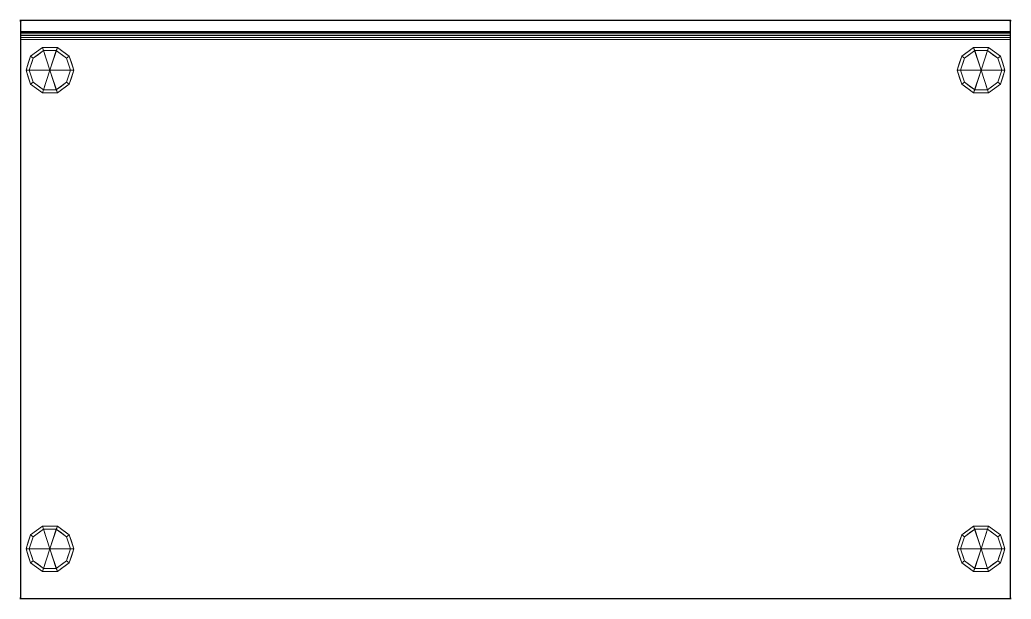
# Model space of a CAD drawing. Header units: millimetres. Extents: x -1 to 1201, y -701 to 1.
import ezdxf

# ---------------------------------------------------------------- set-up
doc = ezdxf.new("R2010")
doc.units = ezdxf.units.MM
doc.header["$PDMODE"] = 34
for name, color, linetype in [('IQ_200_2D', 1, 'Continuous'), ('IQ_200_3D', 1, 'Continuous'), ('IQ_204_2D', 7, 'Continuous'), ('IQ_INS_3D', 3, 'Continuous')]:
    doc.layers.add(name, color=color, linetype=linetype)

msp = doc.modelspace()

# ---------------------------------------------------------------- linework, layer by layer
at = {"layer": 'IQ_200_2D'}
for p, q in [((1200, -700), (1200, 0)), ((1200, 0), (0, 0)), ((0, 0), (0, -700)), ((0, -700), (1200, -700))]:
    msp.add_line(p, q, dxfattribs=at)
at = {"layer": 'IQ_204_2D', "ltscale": 10}
msp.add_line((0, -13), (1200, -13), dxfattribs=at)
at = {"layer": 'IQ_INS_3D'}
for p in [(0, 0), (1200, 0), (0, -700), (1200, -700)]:
    msp.add_point(p, dxfattribs=at)

# ---------------------------------------------------------------- meshes
at = {"layer": 'IQ_200_3D', "lineweight": 18}
mesh = msp.add_polyface(dxfattribs=at)
corners = [(0, -23, 900), (0, -20.4, 900.3), (0, -18, 901.3), (0, -15.9, 902.9), (0, -14.3, 905), (0, -13.3, 907.4), (0, -13, 910), (0, -13, 1000), (0, 0, 1000), (0, 0, 850), (0, -700, 850), (0, -700, 900)]
mesh.append_faces([[corners[k] for k in face] for face in [(1, 9, 0), (4, 9, 3)]], dxfattribs={"vtx0": -1, "vtx1": -1})
mesh.append_faces([[corners[k] for k in face] for face in [(9, 5, 6)]], dxfattribs={"vtx0": -1, "vtx2": -1})
mesh.append_faces([[corners[k] for k in face] for face in [(2, 3, 9), (1, 2, 9), (4, 5, 9)]], dxfattribs={"vtx1": -1, "vtx2": -1})
mesh.append_faces([[corners[k] for k in face] for face in [(10, 11, 0, 9)]], dxfattribs={"vtx2": -1})
mesh.append_faces([[corners[k] for k in face] for face in [(6, 7, 8, 9)]], dxfattribs={"vtx3": -1})
mesh = msp.add_polyface(dxfattribs=at)
corners = [(1200, -700, 850), (0, -700, 850), (0, 0, 850), (1200, 0, 850)]
mesh.append_faces([[corners[k] for k in face] for face in [(0, 1, 2, 3)]])
mesh = msp.add_polyface(dxfattribs=at)
corners = [(1200, 0, 850), (0, 0, 850), (0, 0, 1000), (1200, 0, 1000)]
mesh.append_faces([[corners[k] for k in face] for face in [(0, 1, 2, 3)]])
mesh = msp.add_polyface(dxfattribs=at)
corners = [(1200, 0, 1000), (0, 0, 1000), (0, -13, 1000), (1200, -13, 1000)]
mesh.append_faces([[corners[k] for k in face] for face in [(0, 1, 2, 3)]])
mesh = msp.add_polyface(dxfattribs=at)
corners = [(1200, -23, 900), (1200, -700, 900), (1200, -700, 850), (1200, 0, 850), (1200, 0, 1000), (1200, -13, 1000), (1200, -13, 910), (1200, -13.3, 907.4), (1200, -14.3, 905), (1200, -15.9, 902.9), (1200, -18, 901.3), (1200, -20.4, 900.3)]
mesh.append_faces([[corners[k] for k in face] for face in [(7, 3, 6)]], dxfattribs={"vtx0": -1, "vtx1": -1})
mesh.append_faces([[corners[k] for k in face] for face in [(3, 7, 8), (3, 8, 9)]], dxfattribs={"vtx0": -1, "vtx2": -1})
mesh.append_faces([[corners[k] for k in face] for face in [(10, 11, 3), (9, 10, 3), (11, 0, 3)]], dxfattribs={"vtx1": -1, "vtx2": -1})
mesh.append_faces([[corners[k] for k in face] for face in [(4, 5, 6, 3)]], dxfattribs={"vtx2": -1})
mesh.append_faces([[corners[k] for k in face] for face in [(0, 1, 2, 3)]], dxfattribs={"vtx3": -1})
mesh = msp.add_polyface(dxfattribs=at)
corners = [(1200, -13, 1000), (0, -13, 1000), (0, -13, 910), (1200, -13, 910)]
mesh.append_faces([[corners[k] for k in face] for face in [(0, 1, 2, 3)]])
mesh = msp.add_polyface(dxfattribs=at)
corners = [(1200, -23, 900), (1200, -20.4, 900.3), (1200, -18, 901.3), (1200, -15.9, 902.9), (1200, -14.3, 905), (1200, -13.3, 907.4), (1200, -13, 910), (0, -13, 910), (0, -13.3, 907.4), (0, -14.3, 905), (0, -15.9, 902.9), (0, -18, 901.3), (0, -20.4, 900.3), (0, -23, 900)]
mesh.append_faces([[corners[k] for k in face] for face in [(8, 5, 6, 7)]], dxfattribs={"vtx0": -1})
mesh.append_faces([[corners[k] for k in face] for face in [(9, 4, 5, 8), (4, 9, 10, 3), (12, 1, 2, 11), (3, 10, 11, 2)]], dxfattribs={"vtx0": -1, "vtx2": -1})
mesh.append_faces([[corners[k] for k in face] for face in [(13, 0, 1, 12)]], dxfattribs={"vtx2": -1})
mesh = msp.add_polyface(dxfattribs=at)
corners = [(1200, -23, 900), (0, -23, 900), (0, -700, 900), (1200, -700, 900)]
mesh.append_faces([[corners[k] for k in face] for face in [(0, 1, 2, 3)]])
mesh = msp.add_polyface(dxfattribs=at)
corners = [(35.5, -60, 850), (64.5, -60, 850), (59, -43, 850), (44.5, -32.4, 850), (26.5, -32.4, 850), (12, -43, 850), (6.5, -60, 850)]
mesh.append_faces([[corners[k] for k in face] for face in [(0, 4, 5, 6)]], dxfattribs={"vtx0": -1})
mesh.append_faces([[corners[k] for k in face] for face in [(0, 3, 4)]], dxfattribs={"vtx0": -1, "vtx2": -1})
mesh.append_faces([[corners[k] for k in face] for face in [(0, 1, 2, 3)]], dxfattribs={"vtx3": -1})
mesh = msp.add_polyface(dxfattribs=at)
corners = [(6.5, -60, 850), (12, -43, 850), (26.5, -32.4, 850), (44.5, -32.4, 850), (59, -43, 850), (64.5, -60, 850), (64.5, -60, 75), (59, -43, 75), (44.5, -32.4, 75), (26.5, -32.4, 75), (12, -43, 75), (6.5, -60, 75), (61.5, -50.8, 850), (61.7, -51.5, 75), (51.7, -37.7, 850), (51.7, -37.7, 75), (35.5, -32.4, 850), (35.5, -32.4, 75), (19.3, -37.7, 850), (19.3, -37.7, 75), (9.5, -50.8, 850), (9.3, -51.5, 75)]
mesh.append_faces([[corners[k] for k in face] for face in [(13, 5, 6), (0, 21, 11)]], dxfattribs={"vtx0": -1})
mesh.append_faces([[corners[k] for k in face] for face in [(7, 12, 13), (5, 13, 12)]], dxfattribs={"vtx0": -1, "vtx1": -1})
mesh.append_faces([[corners[k] for k in face] for face in [(20, 10, 21), (14, 15, 8, 3), (4, 7, 15, 14), (7, 4, 12), (16, 17, 9, 2), (18, 19, 10, 1), (19, 18, 2, 9), (17, 16, 3, 8)]], dxfattribs={"vtx0": -1, "vtx2": -1})
mesh.append_faces([[corners[k] for k in face] for face in [(20, 1, 10), (0, 20, 21)]], dxfattribs={"vtx1": -1, "vtx2": -1})
mesh = msp.add_polyface(dxfattribs=at)
corners = [(6.5, -60, 75), (12, -43, 75), (26.5, -32.4, 75), (44.5, -32.4, 75), (59, -43, 75), (64.5, -60, 75), (60.5, -60, 75), (55.7, -45.3, 75), (43.2, -36.2, 75), (27.8, -36.2, 75), (15.3, -45.3, 75), (10.5, -60, 75)]
mesh.append_faces([[corners[k] for k in face] for face in [(10, 1, 2, 9)]], dxfattribs={"vtx0": -1, "vtx2": -1})
mesh.append_faces([[corners[k] for k in face] for face in [(6, 7, 4, 5)]], dxfattribs={"vtx1": -1})
mesh.append_faces([[corners[k] for k in face] for face in [(8, 9, 2, 3), (7, 8, 3, 4)]], dxfattribs={"vtx1": -1, "vtx3": -1})
mesh.append_faces([[corners[k] for k in face] for face in [(11, 0, 1, 10)]], dxfattribs={"vtx2": -1})
mesh = msp.add_polyface(dxfattribs=at)
corners = [(1164.5, -60, 850), (1193.5, -60, 850), (1188, -43, 850), (1173.5, -32.4, 850), (1155.5, -32.4, 850), (1141, -43, 850), (1135.5, -60, 850)]
mesh.append_faces([[corners[k] for k in face] for face in [(0, 4, 5, 6)]], dxfattribs={"vtx0": -1})
mesh.append_faces([[corners[k] for k in face] for face in [(0, 3, 4)]], dxfattribs={"vtx0": -1, "vtx2": -1})
mesh.append_faces([[corners[k] for k in face] for face in [(0, 1, 2, 3)]], dxfattribs={"vtx3": -1})
mesh = msp.add_polyface(dxfattribs=at)
corners = [(1135.5, -60, 850), (1141, -43, 850), (1155.5, -32.4, 850), (1173.5, -32.4, 850), (1188, -43, 850), (1193.5, -60, 850), (1193.5, -60, 75), (1188, -43, 75), (1173.5, -32.4, 75), (1155.5, -32.4, 75), (1141, -43, 75), (1135.5, -60, 75), (1190.5, -50.8, 850), (1190.7, -51.5, 75), (1180.7, -37.7, 850), (1180.7, -37.7, 75), (1164.5, -32.4, 850), (1164.5, -32.4, 75), (1148.3, -37.7, 850), (1148.3, -37.7, 75), (1138.5, -50.8, 850), (1138.3, -51.5, 75)]
mesh.append_faces([[corners[k] for k in face] for face in [(13, 5, 6), (0, 21, 11)]], dxfattribs={"vtx0": -1})
mesh.append_faces([[corners[k] for k in face] for face in [(7, 12, 13), (5, 13, 12)]], dxfattribs={"vtx0": -1, "vtx1": -1})
mesh.append_faces([[corners[k] for k in face] for face in [(20, 10, 21), (14, 15, 8, 3), (4, 7, 15, 14), (7, 4, 12), (16, 17, 9, 2), (18, 19, 10, 1), (19, 18, 2, 9), (17, 16, 3, 8)]], dxfattribs={"vtx0": -1, "vtx2": -1})
mesh.append_faces([[corners[k] for k in face] for face in [(20, 1, 10), (0, 20, 21)]], dxfattribs={"vtx1": -1, "vtx2": -1})
mesh = msp.add_polyface(dxfattribs=at)
corners = [(1135.5, -60, 75), (1141, -43, 75), (1155.5, -32.4, 75), (1173.5, -32.4, 75), (1188, -43, 75), (1193.5, -60, 75), (1189.5, -60, 75), (1184.7, -45.3, 75), (1172.2, -36.2, 75), (1156.8, -36.2, 75), (1144.3, -45.3, 75), (1139.5, -60, 75)]
mesh.append_faces([[corners[k] for k in face] for face in [(10, 1, 2, 9)]], dxfattribs={"vtx0": -1, "vtx2": -1})
mesh.append_faces([[corners[k] for k in face] for face in [(6, 7, 4, 5)]], dxfattribs={"vtx1": -1})
mesh.append_faces([[corners[k] for k in face] for face in [(8, 9, 2, 3), (7, 8, 3, 4)]], dxfattribs={"vtx1": -1, "vtx3": -1})
mesh.append_faces([[corners[k] for k in face] for face in [(11, 0, 1, 10)]], dxfattribs={"vtx2": -1})
mesh = msp.add_polyface(dxfattribs=at)
corners = [(10.5, -60, 75), (15.3, -45.3, 75), (27.8, -36.2, 75), (43.2, -36.2, 75), (55.7, -45.3, 75), (60.5, -60, 75), (60.5, -60, 0), (55.7, -45.3, 0), (43.2, -36.2, 0), (27.8, -36.2, 0), (15.3, -45.3, 0), (10.5, -60, 0), (49.5, -40.8, 75), (49.5, -40.8, 0), (58.1, -52.7, 75), (58.1, -52.7, 0), (35.5, -36.2, 75), (35.5, -36.2, 0), (21.5, -40.8, 0), (21.5, -40.8, 75), (13.6, -50.5, 0), (12.9, -52.7, 75), (12, -55.2, 0)]
mesh.append_faces([[corners[k] for k in face] for face in [(15, 14, 5, 6)]], dxfattribs={"vtx0": -1})
mesh.append_faces([[corners[k] for k in face] for face in [(1, 20, 21), (21, 22, 0), (20, 1, 10)]], dxfattribs={"vtx0": -1, "vtx1": -1})
mesh.append_faces([[corners[k] for k in face] for face in [(14, 15, 7, 4), (21, 20, 22)]], dxfattribs={"vtx0": -1, "vtx2": -1})
mesh.append_faces([[corners[k] for k in face] for face in [(3, 12, 13, 8), (7, 13, 12, 4), (18, 10, 1, 19), (17, 9, 2, 16), (9, 18, 19, 2), (16, 3, 8, 17)]], dxfattribs={"vtx1": -1, "vtx3": -1})
mesh.append_faces([[corners[k] for k in face] for face in [(22, 11, 0)]], dxfattribs={"vtx2": -1})
mesh = msp.add_polyface(dxfattribs=at)
corners = [(10.5, -60, 0), (15.3, -45.3, 0), (27.8, -36.2, 0), (43.2, -36.2, 0), (55.7, -45.3, 0), (60.5, -60, 0), (35.5, -60, 0)]
mesh.append_faces([[corners[k] for k in face] for face in [(1, 2, 6, 0)]], dxfattribs={"vtx1": -1})
mesh.append_faces([[corners[k] for k in face] for face in [(2, 3, 6)]], dxfattribs={"vtx1": -1, "vtx2": -1})
mesh.append_faces([[corners[k] for k in face] for face in [(4, 5, 6, 3)]], dxfattribs={"vtx2": -1})
mesh = msp.add_polyface(dxfattribs=at)
corners = [(1139.5, -60, 75), (1144.3, -45.3, 75), (1156.8, -36.2, 75), (1172.2, -36.2, 75), (1184.7, -45.3, 75), (1189.5, -60, 75), (1189.5, -60, 0), (1184.7, -45.3, 0), (1172.2, -36.2, 0), (1156.8, -36.2, 0), (1144.3, -45.3, 0), (1139.5, -60, 0), (1178.5, -40.8, 75), (1178.5, -40.8, 0), (1187.1, -52.7, 75), (1187.1, -52.7, 0), (1164.5, -36.2, 75), (1164.5, -36.2, 0), (1150.5, -40.8, 0), (1150.5, -40.8, 75), (1142.6, -50.5, 0), (1141.9, -52.7, 75), (1141, -55.2, 0)]
mesh.append_faces([[corners[k] for k in face] for face in [(15, 14, 5, 6)]], dxfattribs={"vtx0": -1})
mesh.append_faces([[corners[k] for k in face] for face in [(1, 20, 21), (21, 22, 0), (20, 1, 10)]], dxfattribs={"vtx0": -1, "vtx1": -1})
mesh.append_faces([[corners[k] for k in face] for face in [(14, 15, 7, 4), (21, 20, 22)]], dxfattribs={"vtx0": -1, "vtx2": -1})
mesh.append_faces([[corners[k] for k in face] for face in [(3, 12, 13, 8), (7, 13, 12, 4), (18, 10, 1, 19), (17, 9, 2, 16), (9, 18, 19, 2), (16, 3, 8, 17)]], dxfattribs={"vtx1": -1, "vtx3": -1})
mesh.append_faces([[corners[k] for k in face] for face in [(22, 11, 0)]], dxfattribs={"vtx2": -1})
mesh = msp.add_polyface(dxfattribs=at)
corners = [(1139.5, -60, 0), (1144.3, -45.3, 0), (1156.8, -36.2, 0), (1172.2, -36.2, 0), (1184.7, -45.3, 0), (1189.5, -60, 0), (1164.5, -60, 0)]
mesh.append_faces([[corners[k] for k in face] for face in [(1, 2, 6, 0)]], dxfattribs={"vtx1": -1})
mesh.append_faces([[corners[k] for k in face] for face in [(2, 3, 6)]], dxfattribs={"vtx1": -1, "vtx2": -1})
mesh.append_faces([[corners[k] for k in face] for face in [(4, 5, 6, 3)]], dxfattribs={"vtx2": -1})
mesh = msp.add_polyface(dxfattribs=at)
corners = [(35.5, -60, 850), (6.5, -60, 850), (12, -77, 850), (26.5, -87.6, 850), (44.5, -87.6, 850), (59, -77, 850), (64.5, -60, 850)]
mesh.append_faces([[corners[k] for k in face] for face in [(0, 4, 5, 6)]], dxfattribs={"vtx0": -1})
mesh.append_faces([[corners[k] for k in face] for face in [(4, 0, 3)]], dxfattribs={"vtx0": -1, "vtx1": -1})
mesh.append_faces([[corners[k] for k in face] for face in [(0, 1, 2, 3)]], dxfattribs={"vtx3": -1})
mesh = msp.add_polyface(dxfattribs=at)
corners = [(64.5, -60, 850), (59, -77, 850), (44.5, -87.6, 850), (26.5, -87.6, 850), (12, -77, 850), (6.5, -60, 850), (6.5, -60, 75), (12, -77, 75), (26.5, -87.6, 75), (44.5, -87.6, 75), (59, -77, 75), (64.5, -60, 75), (9.5, -69.2, 75), (9.3, -68.5, 850), (19.3, -82.3, 850), (19.3, -82.3, 75), (35.5, -87.6, 850), (35.5, -87.6, 75), (51.7, -82.3, 850), (51.7, -82.3, 75), (61.5, -69.2, 850), (61.7, -68.5, 75)]
mesh.append_faces([[corners[k] for k in face] for face in [(6, 13, 5)]], dxfattribs={"vtx0": -1})
mesh.append_faces([[corners[k] for k in face] for face in [(7, 4, 12), (1, 10, 20)]], dxfattribs={"vtx0": -1, "vtx1": -1})
mesh.append_faces([[corners[k] for k in face] for face in [(14, 15, 8, 3), (4, 7, 15, 14), (12, 4, 13), (10, 1, 18, 19), (20, 10, 21), (2, 9, 19, 18), (9, 2, 16)]], dxfattribs={"vtx0": -1, "vtx2": -1})
mesh.append_faces([[corners[k] for k in face] for face in [(6, 12, 13), (0, 20, 21), (8, 17, 3)]], dxfattribs={"vtx1": -1, "vtx2": -1})
mesh.append_faces([[corners[k] for k in face] for face in [(17, 9, 16, 3)]], dxfattribs={"vtx1": -1, "vtx3": -1})
mesh.append_faces([[corners[k] for k in face] for face in [(21, 11, 0)]], dxfattribs={"vtx2": -1})
mesh = msp.add_polyface(dxfattribs=at)
corners = [(64.5, -60, 75), (59, -77, 75), (44.5, -87.6, 75), (26.5, -87.6, 75), (12, -77, 75), (6.5, -60, 75), (10.5, -60, 75), (15.3, -74.7, 75), (27.8, -83.8, 75), (43.2, -83.8, 75), (55.7, -74.7, 75), (60.5, -60, 75)]
mesh.append_faces([[corners[k] for k in face] for face in [(1, 10, 11, 0)]], dxfattribs={"vtx0": -1})
mesh.append_faces([[corners[k] for k in face] for face in [(3, 8, 9, 2), (2, 9, 10, 1)]], dxfattribs={"vtx0": -1, "vtx2": -1})
mesh.append_faces([[corners[k] for k in face] for face in [(3, 4, 7, 8)]], dxfattribs={"vtx1": -1, "vtx3": -1})
mesh.append_faces([[corners[k] for k in face] for face in [(4, 5, 6, 7)]], dxfattribs={"vtx3": -1})
mesh = msp.add_polyface(dxfattribs=at)
corners = [(60.5, -60, 75), (55.7, -74.7, 75), (43.2, -83.8, 75), (27.8, -83.8, 75), (15.3, -74.7, 75), (10.5, -60, 75), (10.5, -60, 0), (15.3, -74.7, 0), (27.8, -83.8, 0), (43.2, -83.8, 0), (55.7, -74.7, 0), (60.5, -60, 0), (13.6, -69.5, 75), (12.9, -67.3, 0), (21.5, -79.2, 0), (21.5, -79.2, 75), (35.5, -83.8, 75), (35.5, -83.8, 0), (49.5, -79.2, 0), (49.5, -79.2, 75), (57.4, -69.5, 0), (58.1, -67.3, 75), (12, -64.8, 75), (59, -64.8, 0)]
mesh.append_faces([[corners[k] for k in face] for face in [(7, 12, 13), (21, 23, 0), (1, 20, 21), (20, 1, 10)]], dxfattribs={"vtx0": -1, "vtx1": -1})
mesh.append_faces([[corners[k] for k in face] for face in [(13, 12, 22), (7, 4, 12), (21, 20, 23)]], dxfattribs={"vtx0": -1, "vtx2": -1})
mesh.append_faces([[corners[k] for k in face] for face in [(6, 13, 22)]], dxfattribs={"vtx1": -1, "vtx2": -1})
mesh.append_faces([[corners[k] for k in face] for face in [(15, 4, 7, 14), (3, 15, 14, 8), (17, 9, 2, 16), (19, 2, 9, 18), (18, 10, 1, 19), (16, 3, 8, 17)]], dxfattribs={"vtx1": -1, "vtx3": -1})
mesh.append_faces([[corners[k] for k in face] for face in [(22, 5, 6), (23, 11, 0)]], dxfattribs={"vtx2": -1})
mesh = msp.add_polyface(dxfattribs=at)
corners = [(60.5, -60, 0), (55.7, -74.7, 0), (43.2, -83.8, 0), (27.8, -83.8, 0), (15.3, -74.7, 0), (10.5, -60, 0), (35.5, -60, 0)]
mesh.append_faces([[corners[k] for k in face] for face in [(3, 6, 2)]], dxfattribs={"vtx0": -1, "vtx1": -1})
mesh.append_faces([[corners[k] for k in face] for face in [(1, 2, 6, 0)]], dxfattribs={"vtx1": -1})
mesh.append_faces([[corners[k] for k in face] for face in [(4, 5, 6, 3)]], dxfattribs={"vtx2": -1})
mesh = msp.add_polyface(dxfattribs=at)
corners = [(1164.5, -60, 850), (1135.5, -60, 850), (1141, -77, 850), (1155.5, -87.6, 850), (1173.5, -87.6, 850), (1188, -77, 850), (1193.5, -60, 850)]
mesh.append_faces([[corners[k] for k in face] for face in [(0, 4, 5, 6)]], dxfattribs={"vtx0": -1})
mesh.append_faces([[corners[k] for k in face] for face in [(4, 0, 3)]], dxfattribs={"vtx0": -1, "vtx1": -1})
mesh.append_faces([[corners[k] for k in face] for face in [(0, 1, 2, 3)]], dxfattribs={"vtx3": -1})
mesh = msp.add_polyface(dxfattribs=at)
corners = [(1193.5, -60, 850), (1188, -77, 850), (1173.5, -87.6, 850), (1155.5, -87.6, 850), (1141, -77, 850), (1135.5, -60, 850), (1135.5, -60, 75), (1141, -77, 75), (1155.5, -87.6, 75), (1173.5, -87.6, 75), (1188, -77, 75), (1193.5, -60, 75), (1138.5, -69.2, 75), (1138.3, -68.5, 850), (1148.3, -82.3, 850), (1148.3, -82.3, 75), (1164.5, -87.6, 850), (1164.5, -87.6, 75), (1180.7, -82.3, 850), (1180.7, -82.3, 75), (1190.5, -69.2, 850), (1190.7, -68.5, 75)]
mesh.append_faces([[corners[k] for k in face] for face in [(6, 13, 5)]], dxfattribs={"vtx0": -1})
mesh.append_faces([[corners[k] for k in face] for face in [(7, 4, 12), (1, 10, 20)]], dxfattribs={"vtx0": -1, "vtx1": -1})
mesh.append_faces([[corners[k] for k in face] for face in [(14, 15, 8, 3), (4, 7, 15, 14), (12, 4, 13), (10, 1, 18, 19), (20, 10, 21), (2, 9, 19, 18), (9, 2, 16)]], dxfattribs={"vtx0": -1, "vtx2": -1})
mesh.append_faces([[corners[k] for k in face] for face in [(6, 12, 13), (0, 20, 21), (8, 17, 3)]], dxfattribs={"vtx1": -1, "vtx2": -1})
mesh.append_faces([[corners[k] for k in face] for face in [(17, 9, 16, 3)]], dxfattribs={"vtx1": -1, "vtx3": -1})
mesh.append_faces([[corners[k] for k in face] for face in [(21, 11, 0)]], dxfattribs={"vtx2": -1})
mesh = msp.add_polyface(dxfattribs=at)
corners = [(1193.5, -60, 75), (1188, -77, 75), (1173.5, -87.6, 75), (1155.5, -87.6, 75), (1141, -77, 75), (1135.5, -60, 75), (1139.5, -60, 75), (1144.3, -74.7, 75), (1156.8, -83.8, 75), (1172.2, -83.8, 75), (1184.7, -74.7, 75), (1189.5, -60, 75)]
mesh.append_faces([[corners[k] for k in face] for face in [(1, 10, 11, 0)]], dxfattribs={"vtx0": -1})
mesh.append_faces([[corners[k] for k in face] for face in [(3, 8, 9, 2), (2, 9, 10, 1)]], dxfattribs={"vtx0": -1, "vtx2": -1})
mesh.append_faces([[corners[k] for k in face] for face in [(3, 4, 7, 8)]], dxfattribs={"vtx1": -1, "vtx3": -1})
mesh.append_faces([[corners[k] for k in face] for face in [(4, 5, 6, 7)]], dxfattribs={"vtx3": -1})
mesh = msp.add_polyface(dxfattribs=at)
corners = [(1189.5, -60, 75), (1184.7, -74.7, 75), (1172.2, -83.8, 75), (1156.8, -83.8, 75), (1144.3, -74.7, 75), (1139.5, -60, 75), (1139.5, -60, 0), (1144.3, -74.7, 0), (1156.8, -83.8, 0), (1172.2, -83.8, 0), (1184.7, -74.7, 0), (1189.5, -60, 0), (1142.6, -69.5, 75), (1141.9, -67.3, 0), (1150.5, -79.2, 0), (1150.5, -79.2, 75), (1164.5, -83.8, 75), (1164.5, -83.8, 0), (1178.5, -79.2, 0), (1178.5, -79.2, 75), (1186.4, -69.5, 0), (1187.1, -67.3, 75), (1141, -64.8, 75), (1188, -64.8, 0)]
mesh.append_faces([[corners[k] for k in face] for face in [(7, 12, 13), (21, 23, 0), (1, 20, 21), (20, 1, 10)]], dxfattribs={"vtx0": -1, "vtx1": -1})
mesh.append_faces([[corners[k] for k in face] for face in [(13, 12, 22), (7, 4, 12), (21, 20, 23)]], dxfattribs={"vtx0": -1, "vtx2": -1})
mesh.append_faces([[corners[k] for k in face] for face in [(6, 13, 22)]], dxfattribs={"vtx1": -1, "vtx2": -1})
mesh.append_faces([[corners[k] for k in face] for face in [(15, 4, 7, 14), (3, 15, 14, 8), (17, 9, 2, 16), (19, 2, 9, 18), (18, 10, 1, 19), (16, 3, 8, 17)]], dxfattribs={"vtx1": -1, "vtx3": -1})
mesh.append_faces([[corners[k] for k in face] for face in [(22, 5, 6), (23, 11, 0)]], dxfattribs={"vtx2": -1})
mesh = msp.add_polyface(dxfattribs=at)
corners = [(1189.5, -60, 0), (1184.7, -74.7, 0), (1172.2, -83.8, 0), (1156.8, -83.8, 0), (1144.3, -74.7, 0), (1139.5, -60, 0), (1164.5, -60, 0)]
mesh.append_faces([[corners[k] for k in face] for face in [(3, 6, 2)]], dxfattribs={"vtx0": -1, "vtx1": -1})
mesh.append_faces([[corners[k] for k in face] for face in [(1, 2, 6, 0)]], dxfattribs={"vtx1": -1})
mesh.append_faces([[corners[k] for k in face] for face in [(4, 5, 6, 3)]], dxfattribs={"vtx2": -1})
mesh = msp.add_polyface(dxfattribs=at)
corners = [(35.5, -640, 850), (64.5, -640, 850), (59, -623, 850), (44.5, -612.4, 850), (26.5, -612.4, 850), (12, -623, 850), (6.5, -640, 850)]
mesh.append_faces([[corners[k] for k in face] for face in [(0, 4, 5, 6)]], dxfattribs={"vtx0": -1})
mesh.append_faces([[corners[k] for k in face] for face in [(0, 3, 4)]], dxfattribs={"vtx0": -1, "vtx2": -1})
mesh.append_faces([[corners[k] for k in face] for face in [(0, 1, 2, 3)]], dxfattribs={"vtx3": -1})
mesh = msp.add_polyface(dxfattribs=at)
corners = [(6.5, -640, 850), (12, -623, 850), (26.5, -612.4, 850), (44.5, -612.4, 850), (59, -623, 850), (64.5, -640, 850), (64.5, -640, 75), (59, -623, 75), (44.5, -612.4, 75), (26.5, -612.4, 75), (12, -623, 75), (6.5, -640, 75), (61.5, -630.8, 850), (61.7, -631.5, 75), (51.7, -617.7, 850), (51.7, -617.7, 75), (35.5, -612.4, 850), (35.5, -612.4, 75), (19.3, -617.7, 850), (19.3, -617.7, 75), (9.5, -630.8, 850), (9.3, -631.5, 75)]
mesh.append_faces([[corners[k] for k in face] for face in [(13, 5, 6), (0, 21, 11)]], dxfattribs={"vtx0": -1})
mesh.append_faces([[corners[k] for k in face] for face in [(7, 12, 13), (5, 13, 12)]], dxfattribs={"vtx0": -1, "vtx1": -1})
mesh.append_faces([[corners[k] for k in face] for face in [(20, 10, 21), (14, 15, 8, 3), (4, 7, 15, 14), (7, 4, 12), (16, 17, 9, 2), (18, 19, 10, 1), (19, 18, 2, 9), (17, 16, 3, 8)]], dxfattribs={"vtx0": -1, "vtx2": -1})
mesh.append_faces([[corners[k] for k in face] for face in [(20, 1, 10), (0, 20, 21)]], dxfattribs={"vtx1": -1, "vtx2": -1})
mesh = msp.add_polyface(dxfattribs=at)
corners = [(6.5, -640, 75), (12, -623, 75), (26.5, -612.4, 75), (44.5, -612.4, 75), (59, -623, 75), (64.5, -640, 75), (60.5, -640, 75), (55.7, -625.3, 75), (43.2, -616.2, 75), (27.8, -616.2, 75), (15.3, -625.3, 75), (10.5, -640, 75)]
mesh.append_faces([[corners[k] for k in face] for face in [(10, 1, 2, 9)]], dxfattribs={"vtx0": -1, "vtx2": -1})
mesh.append_faces([[corners[k] for k in face] for face in [(6, 7, 4, 5)]], dxfattribs={"vtx1": -1})
mesh.append_faces([[corners[k] for k in face] for face in [(8, 9, 2, 3), (7, 8, 3, 4)]], dxfattribs={"vtx1": -1, "vtx3": -1})
mesh.append_faces([[corners[k] for k in face] for face in [(11, 0, 1, 10)]], dxfattribs={"vtx2": -1})
mesh = msp.add_polyface(dxfattribs=at)
corners = [(1164.5, -640, 850), (1193.5, -640, 850), (1188, -623, 850), (1173.5, -612.4, 850), (1155.5, -612.4, 850), (1141, -623, 850), (1135.5, -640, 850)]
mesh.append_faces([[corners[k] for k in face] for face in [(0, 4, 5, 6)]], dxfattribs={"vtx0": -1})
mesh.append_faces([[corners[k] for k in face] for face in [(0, 3, 4)]], dxfattribs={"vtx0": -1, "vtx2": -1})
mesh.append_faces([[corners[k] for k in face] for face in [(0, 1, 2, 3)]], dxfattribs={"vtx3": -1})
mesh = msp.add_polyface(dxfattribs=at)
corners = [(1135.5, -640, 850), (1141, -623, 850), (1155.5, -612.4, 850), (1173.5, -612.4, 850), (1188, -623, 850), (1193.5, -640, 850), (1193.5, -640, 75), (1188, -623, 75), (1173.5, -612.4, 75), (1155.5, -612.4, 75), (1141, -623, 75), (1135.5, -640, 75), (1190.5, -630.8, 850), (1190.7, -631.5, 75), (1180.7, -617.7, 850), (1180.7, -617.7, 75), (1164.5, -612.4, 850), (1164.5, -612.4, 75), (1148.3, -617.7, 850), (1148.3, -617.7, 75), (1138.5, -630.8, 850), (1138.3, -631.5, 75)]
mesh.append_faces([[corners[k] for k in face] for face in [(13, 5, 6), (0, 21, 11)]], dxfattribs={"vtx0": -1})
mesh.append_faces([[corners[k] for k in face] for face in [(7, 12, 13), (5, 13, 12)]], dxfattribs={"vtx0": -1, "vtx1": -1})
mesh.append_faces([[corners[k] for k in face] for face in [(20, 10, 21), (14, 15, 8, 3), (4, 7, 15, 14), (7, 4, 12), (16, 17, 9, 2), (18, 19, 10, 1), (19, 18, 2, 9), (17, 16, 3, 8)]], dxfattribs={"vtx0": -1, "vtx2": -1})
mesh.append_faces([[corners[k] for k in face] for face in [(20, 1, 10), (0, 20, 21)]], dxfattribs={"vtx1": -1, "vtx2": -1})
mesh = msp.add_polyface(dxfattribs=at)
corners = [(1135.5, -640, 75), (1141, -623, 75), (1155.5, -612.4, 75), (1173.5, -612.4, 75), (1188, -623, 75), (1193.5, -640, 75), (1189.5, -640, 75), (1184.7, -625.3, 75), (1172.2, -616.2, 75), (1156.8, -616.2, 75), (1144.3, -625.3, 75), (1139.5, -640, 75)]
mesh.append_faces([[corners[k] for k in face] for face in [(10, 1, 2, 9)]], dxfattribs={"vtx0": -1, "vtx2": -1})
mesh.append_faces([[corners[k] for k in face] for face in [(6, 7, 4, 5)]], dxfattribs={"vtx1": -1})
mesh.append_faces([[corners[k] for k in face] for face in [(8, 9, 2, 3), (7, 8, 3, 4)]], dxfattribs={"vtx1": -1, "vtx3": -1})
mesh.append_faces([[corners[k] for k in face] for face in [(11, 0, 1, 10)]], dxfattribs={"vtx2": -1})
mesh = msp.add_polyface(dxfattribs=at)
corners = [(10.5, -640, 75), (15.3, -625.3, 75), (27.8, -616.2, 75), (43.2, -616.2, 75), (55.7, -625.3, 75), (60.5, -640, 75), (60.5, -640, 0), (55.7, -625.3, 0), (43.2, -616.2, 0), (27.8, -616.2, 0), (15.3, -625.3, 0), (10.5, -640, 0), (49.5, -620.8, 75), (49.5, -620.8, 0), (58.1, -632.7, 75), (58.1, -632.7, 0), (35.5, -616.2, 75), (35.5, -616.2, 0), (21.5, -620.8, 0), (21.5, -620.8, 75), (13.6, -630.5, 0), (12.9, -632.7, 75), (12, -635.2, 0)]
mesh.append_faces([[corners[k] for k in face] for face in [(15, 14, 5, 6)]], dxfattribs={"vtx0": -1})
mesh.append_faces([[corners[k] for k in face] for face in [(1, 20, 21), (21, 22, 0), (20, 1, 10)]], dxfattribs={"vtx0": -1, "vtx1": -1})
mesh.append_faces([[corners[k] for k in face] for face in [(14, 15, 7, 4), (21, 20, 22)]], dxfattribs={"vtx0": -1, "vtx2": -1})
mesh.append_faces([[corners[k] for k in face] for face in [(3, 12, 13, 8), (7, 13, 12, 4), (18, 10, 1, 19), (17, 9, 2, 16), (9, 18, 19, 2), (16, 3, 8, 17)]], dxfattribs={"vtx1": -1, "vtx3": -1})
mesh.append_faces([[corners[k] for k in face] for face in [(22, 11, 0)]], dxfattribs={"vtx2": -1})
mesh = msp.add_polyface(dxfattribs=at)
corners = [(10.5, -640, 0), (15.3, -625.3, 0), (27.8, -616.2, 0), (43.2, -616.2, 0), (55.7, -625.3, 0), (60.5, -640, 0), (35.5, -640, 0)]
mesh.append_faces([[corners[k] for k in face] for face in [(1, 2, 6, 0)]], dxfattribs={"vtx1": -1})
mesh.append_faces([[corners[k] for k in face] for face in [(2, 3, 6)]], dxfattribs={"vtx1": -1, "vtx2": -1})
mesh.append_faces([[corners[k] for k in face] for face in [(4, 5, 6, 3)]], dxfattribs={"vtx2": -1})
mesh = msp.add_polyface(dxfattribs=at)
corners = [(1139.5, -640, 75), (1144.3, -625.3, 75), (1156.8, -616.2, 75), (1172.2, -616.2, 75), (1184.7, -625.3, 75), (1189.5, -640, 75), (1189.5, -640, 0), (1184.7, -625.3, 0), (1172.2, -616.2, 0), (1156.8, -616.2, 0), (1144.3, -625.3, 0), (1139.5, -640, 0), (1178.5, -620.8, 75), (1178.5, -620.8, 0), (1187.1, -632.7, 75), (1187.1, -632.7, 0), (1164.5, -616.2, 75), (1164.5, -616.2, 0), (1150.5, -620.8, 0), (1150.5, -620.8, 75), (1142.6, -630.5, 0), (1141.9, -632.7, 75), (1141, -635.2, 0)]
mesh.append_faces([[corners[k] for k in face] for face in [(15, 14, 5, 6)]], dxfattribs={"vtx0": -1})
mesh.append_faces([[corners[k] for k in face] for face in [(1, 20, 21), (21, 22, 0), (20, 1, 10)]], dxfattribs={"vtx0": -1, "vtx1": -1})
mesh.append_faces([[corners[k] for k in face] for face in [(14, 15, 7, 4), (21, 20, 22)]], dxfattribs={"vtx0": -1, "vtx2": -1})
mesh.append_faces([[corners[k] for k in face] for face in [(3, 12, 13, 8), (7, 13, 12, 4), (18, 10, 1, 19), (17, 9, 2, 16), (9, 18, 19, 2), (16, 3, 8, 17)]], dxfattribs={"vtx1": -1, "vtx3": -1})
mesh.append_faces([[corners[k] for k in face] for face in [(22, 11, 0)]], dxfattribs={"vtx2": -1})
mesh = msp.add_polyface(dxfattribs=at)
corners = [(1139.5, -640, 0), (1144.3, -625.3, 0), (1156.8, -616.2, 0), (1172.2, -616.2, 0), (1184.7, -625.3, 0), (1189.5, -640, 0), (1164.5, -640, 0)]
mesh.append_faces([[corners[k] for k in face] for face in [(1, 2, 6, 0)]], dxfattribs={"vtx1": -1})
mesh.append_faces([[corners[k] for k in face] for face in [(2, 3, 6)]], dxfattribs={"vtx1": -1, "vtx2": -1})
mesh.append_faces([[corners[k] for k in face] for face in [(4, 5, 6, 3)]], dxfattribs={"vtx2": -1})
mesh = msp.add_polyface(dxfattribs=at)
corners = [(35.5, -640, 850), (6.5, -640, 850), (12, -657, 850), (26.5, -667.6, 850), (44.5, -667.6, 850), (59, -657, 850), (64.5, -640, 850)]
mesh.append_faces([[corners[k] for k in face] for face in [(0, 4, 5, 6)]], dxfattribs={"vtx0": -1})
mesh.append_faces([[corners[k] for k in face] for face in [(4, 0, 3)]], dxfattribs={"vtx0": -1, "vtx1": -1})
mesh.append_faces([[corners[k] for k in face] for face in [(0, 1, 2, 3)]], dxfattribs={"vtx3": -1})
mesh = msp.add_polyface(dxfattribs=at)
corners = [(64.5, -640, 850), (59, -657, 850), (44.5, -667.6, 850), (26.5, -667.6, 850), (12, -657, 850), (6.5, -640, 850), (6.5, -640, 75), (12, -657, 75), (26.5, -667.6, 75), (44.5, -667.6, 75), (59, -657, 75), (64.5, -640, 75), (9.5, -649.2, 75), (9.3, -648.5, 850), (19.3, -662.3, 850), (19.3, -662.3, 75), (35.5, -667.6, 850), (35.5, -667.6, 75), (51.7, -662.3, 850), (51.7, -662.3, 75), (61.5, -649.2, 850), (61.7, -648.5, 75)]
mesh.append_faces([[corners[k] for k in face] for face in [(6, 13, 5)]], dxfattribs={"vtx0": -1})
mesh.append_faces([[corners[k] for k in face] for face in [(7, 4, 12), (1, 10, 20)]], dxfattribs={"vtx0": -1, "vtx1": -1})
mesh.append_faces([[corners[k] for k in face] for face in [(14, 15, 8, 3), (4, 7, 15, 14), (12, 4, 13), (10, 1, 18, 19), (20, 10, 21), (2, 9, 19, 18), (9, 2, 16)]], dxfattribs={"vtx0": -1, "vtx2": -1})
mesh.append_faces([[corners[k] for k in face] for face in [(6, 12, 13), (0, 20, 21), (8, 17, 3)]], dxfattribs={"vtx1": -1, "vtx2": -1})
mesh.append_faces([[corners[k] for k in face] for face in [(17, 9, 16, 3)]], dxfattribs={"vtx1": -1, "vtx3": -1})
mesh.append_faces([[corners[k] for k in face] for face in [(21, 11, 0)]], dxfattribs={"vtx2": -1})
mesh = msp.add_polyface(dxfattribs=at)
corners = [(64.5, -640, 75), (59, -657, 75), (44.5, -667.6, 75), (26.5, -667.6, 75), (12, -657, 75), (6.5, -640, 75), (10.5, -640, 75), (15.3, -654.7, 75), (27.8, -663.8, 75), (43.2, -663.8, 75), (55.7, -654.7, 75), (60.5, -640, 75)]
mesh.append_faces([[corners[k] for k in face] for face in [(1, 10, 11, 0)]], dxfattribs={"vtx0": -1})
mesh.append_faces([[corners[k] for k in face] for face in [(3, 8, 9, 2), (2, 9, 10, 1)]], dxfattribs={"vtx0": -1, "vtx2": -1})
mesh.append_faces([[corners[k] for k in face] for face in [(3, 4, 7, 8)]], dxfattribs={"vtx1": -1, "vtx3": -1})
mesh.append_faces([[corners[k] for k in face] for face in [(4, 5, 6, 7)]], dxfattribs={"vtx3": -1})
mesh = msp.add_polyface(dxfattribs=at)
corners = [(60.5, -640, 75), (55.7, -654.7, 75), (43.2, -663.8, 75), (27.8, -663.8, 75), (15.3, -654.7, 75), (10.5, -640, 75), (10.5, -640, 0), (15.3, -654.7, 0), (27.8, -663.8, 0), (43.2, -663.8, 0), (55.7, -654.7, 0), (60.5, -640, 0), (13.6, -649.5, 75), (12.9, -647.3, 0), (21.5, -659.2, 0), (21.5, -659.2, 75), (35.5, -663.8, 75), (35.5, -663.8, 0), (49.5, -659.2, 0), (49.5, -659.2, 75), (57.4, -649.5, 0), (58.1, -647.3, 75), (12, -644.8, 75), (59, -644.8, 0)]
mesh.append_faces([[corners[k] for k in face] for face in [(7, 12, 13), (21, 23, 0), (1, 20, 21), (20, 1, 10)]], dxfattribs={"vtx0": -1, "vtx1": -1})
mesh.append_faces([[corners[k] for k in face] for face in [(13, 12, 22), (7, 4, 12), (21, 20, 23)]], dxfattribs={"vtx0": -1, "vtx2": -1})
mesh.append_faces([[corners[k] for k in face] for face in [(6, 13, 22)]], dxfattribs={"vtx1": -1, "vtx2": -1})
mesh.append_faces([[corners[k] for k in face] for face in [(15, 4, 7, 14), (3, 15, 14, 8), (17, 9, 2, 16), (19, 2, 9, 18), (18, 10, 1, 19), (16, 3, 8, 17)]], dxfattribs={"vtx1": -1, "vtx3": -1})
mesh.append_faces([[corners[k] for k in face] for face in [(22, 5, 6), (23, 11, 0)]], dxfattribs={"vtx2": -1})
mesh = msp.add_polyface(dxfattribs=at)
corners = [(60.5, -640, 0), (55.7, -654.7, 0), (43.2, -663.8, 0), (27.8, -663.8, 0), (15.3, -654.7, 0), (10.5, -640, 0), (35.5, -640, 0)]
mesh.append_faces([[corners[k] for k in face] for face in [(3, 6, 2)]], dxfattribs={"vtx0": -1, "vtx1": -1})
mesh.append_faces([[corners[k] for k in face] for face in [(1, 2, 6, 0)]], dxfattribs={"vtx1": -1})
mesh.append_faces([[corners[k] for k in face] for face in [(4, 5, 6, 3)]], dxfattribs={"vtx2": -1})
mesh = msp.add_polyface(dxfattribs=at)
corners = [(1164.5, -640, 850), (1135.5, -640, 850), (1141, -657, 850), (1155.5, -667.6, 850), (1173.5, -667.6, 850), (1188, -657, 850), (1193.5, -640, 850)]
mesh.append_faces([[corners[k] for k in face] for face in [(0, 4, 5, 6)]], dxfattribs={"vtx0": -1})
mesh.append_faces([[corners[k] for k in face] for face in [(4, 0, 3)]], dxfattribs={"vtx0": -1, "vtx1": -1})
mesh.append_faces([[corners[k] for k in face] for face in [(0, 1, 2, 3)]], dxfattribs={"vtx3": -1})
mesh = msp.add_polyface(dxfattribs=at)
corners = [(1193.5, -640, 850), (1188, -657, 850), (1173.5, -667.6, 850), (1155.5, -667.6, 850), (1141, -657, 850), (1135.5, -640, 850), (1135.5, -640, 75), (1141, -657, 75), (1155.5, -667.6, 75), (1173.5, -667.6, 75), (1188, -657, 75), (1193.5, -640, 75), (1138.5, -649.2, 75), (1138.3, -648.5, 850), (1148.3, -662.3, 850), (1148.3, -662.3, 75), (1164.5, -667.6, 850), (1164.5, -667.6, 75), (1180.7, -662.3, 850), (1180.7, -662.3, 75), (1190.5, -649.2, 850), (1190.7, -648.5, 75)]
mesh.append_faces([[corners[k] for k in face] for face in [(6, 13, 5)]], dxfattribs={"vtx0": -1})
mesh.append_faces([[corners[k] for k in face] for face in [(7, 4, 12), (1, 10, 20)]], dxfattribs={"vtx0": -1, "vtx1": -1})
mesh.append_faces([[corners[k] for k in face] for face in [(14, 15, 8, 3), (4, 7, 15, 14), (12, 4, 13), (10, 1, 18, 19), (20, 10, 21), (2, 9, 19, 18), (9, 2, 16)]], dxfattribs={"vtx0": -1, "vtx2": -1})
mesh.append_faces([[corners[k] for k in face] for face in [(6, 12, 13), (0, 20, 21), (8, 17, 3)]], dxfattribs={"vtx1": -1, "vtx2": -1})
mesh.append_faces([[corners[k] for k in face] for face in [(17, 9, 16, 3)]], dxfattribs={"vtx1": -1, "vtx3": -1})
mesh.append_faces([[corners[k] for k in face] for face in [(21, 11, 0)]], dxfattribs={"vtx2": -1})
mesh = msp.add_polyface(dxfattribs=at)
corners = [(1193.5, -640, 75), (1188, -657, 75), (1173.5, -667.6, 75), (1155.5, -667.6, 75), (1141, -657, 75), (1135.5, -640, 75), (1139.5, -640, 75), (1144.3, -654.7, 75), (1156.8, -663.8, 75), (1172.2, -663.8, 75), (1184.7, -654.7, 75), (1189.5, -640, 75)]
mesh.append_faces([[corners[k] for k in face] for face in [(1, 10, 11, 0)]], dxfattribs={"vtx0": -1})
mesh.append_faces([[corners[k] for k in face] for face in [(3, 8, 9, 2), (2, 9, 10, 1)]], dxfattribs={"vtx0": -1, "vtx2": -1})
mesh.append_faces([[corners[k] for k in face] for face in [(3, 4, 7, 8)]], dxfattribs={"vtx1": -1, "vtx3": -1})
mesh.append_faces([[corners[k] for k in face] for face in [(4, 5, 6, 7)]], dxfattribs={"vtx3": -1})
mesh = msp.add_polyface(dxfattribs=at)
corners = [(1189.5, -640, 75), (1184.7, -654.7, 75), (1172.2, -663.8, 75), (1156.8, -663.8, 75), (1144.3, -654.7, 75), (1139.5, -640, 75), (1139.5, -640, 0), (1144.3, -654.7, 0), (1156.8, -663.8, 0), (1172.2, -663.8, 0), (1184.7, -654.7, 0), (1189.5, -640, 0), (1142.6, -649.5, 75), (1141.9, -647.3, 0), (1150.5, -659.2, 0), (1150.5, -659.2, 75), (1164.5, -663.8, 75), (1164.5, -663.8, 0), (1178.5, -659.2, 0), (1178.5, -659.2, 75), (1186.4, -649.5, 0), (1187.1, -647.3, 75), (1141, -644.8, 75), (1188, -644.8, 0)]
mesh.append_faces([[corners[k] for k in face] for face in [(7, 12, 13), (21, 23, 0), (1, 20, 21), (20, 1, 10)]], dxfattribs={"vtx0": -1, "vtx1": -1})
mesh.append_faces([[corners[k] for k in face] for face in [(13, 12, 22), (7, 4, 12), (21, 20, 23)]], dxfattribs={"vtx0": -1, "vtx2": -1})
mesh.append_faces([[corners[k] for k in face] for face in [(6, 13, 22)]], dxfattribs={"vtx1": -1, "vtx2": -1})
mesh.append_faces([[corners[k] for k in face] for face in [(15, 4, 7, 14), (3, 15, 14, 8), (17, 9, 2, 16), (19, 2, 9, 18), (18, 10, 1, 19), (16, 3, 8, 17)]], dxfattribs={"vtx1": -1, "vtx3": -1})
mesh.append_faces([[corners[k] for k in face] for face in [(22, 5, 6), (23, 11, 0)]], dxfattribs={"vtx2": -1})
mesh = msp.add_polyface(dxfattribs=at)
corners = [(1189.5, -640, 0), (1184.7, -654.7, 0), (1172.2, -663.8, 0), (1156.8, -663.8, 0), (1144.3, -654.7, 0), (1139.5, -640, 0), (1164.5, -640, 0)]
mesh.append_faces([[corners[k] for k in face] for face in [(3, 6, 2)]], dxfattribs={"vtx0": -1, "vtx1": -1})
mesh.append_faces([[corners[k] for k in face] for face in [(1, 2, 6, 0)]], dxfattribs={"vtx1": -1})
mesh.append_faces([[corners[k] for k in face] for face in [(4, 5, 6, 3)]], dxfattribs={"vtx2": -1})
mesh = msp.add_polyface(dxfattribs=at)
corners = [(1200, -700, 900), (0, -700, 900), (0, -700, 850), (1200, -700, 850)]
mesh.append_faces([[corners[k] for k in face] for face in [(0, 1, 2, 3)]])

doc.saveas('drawing.dxf')
